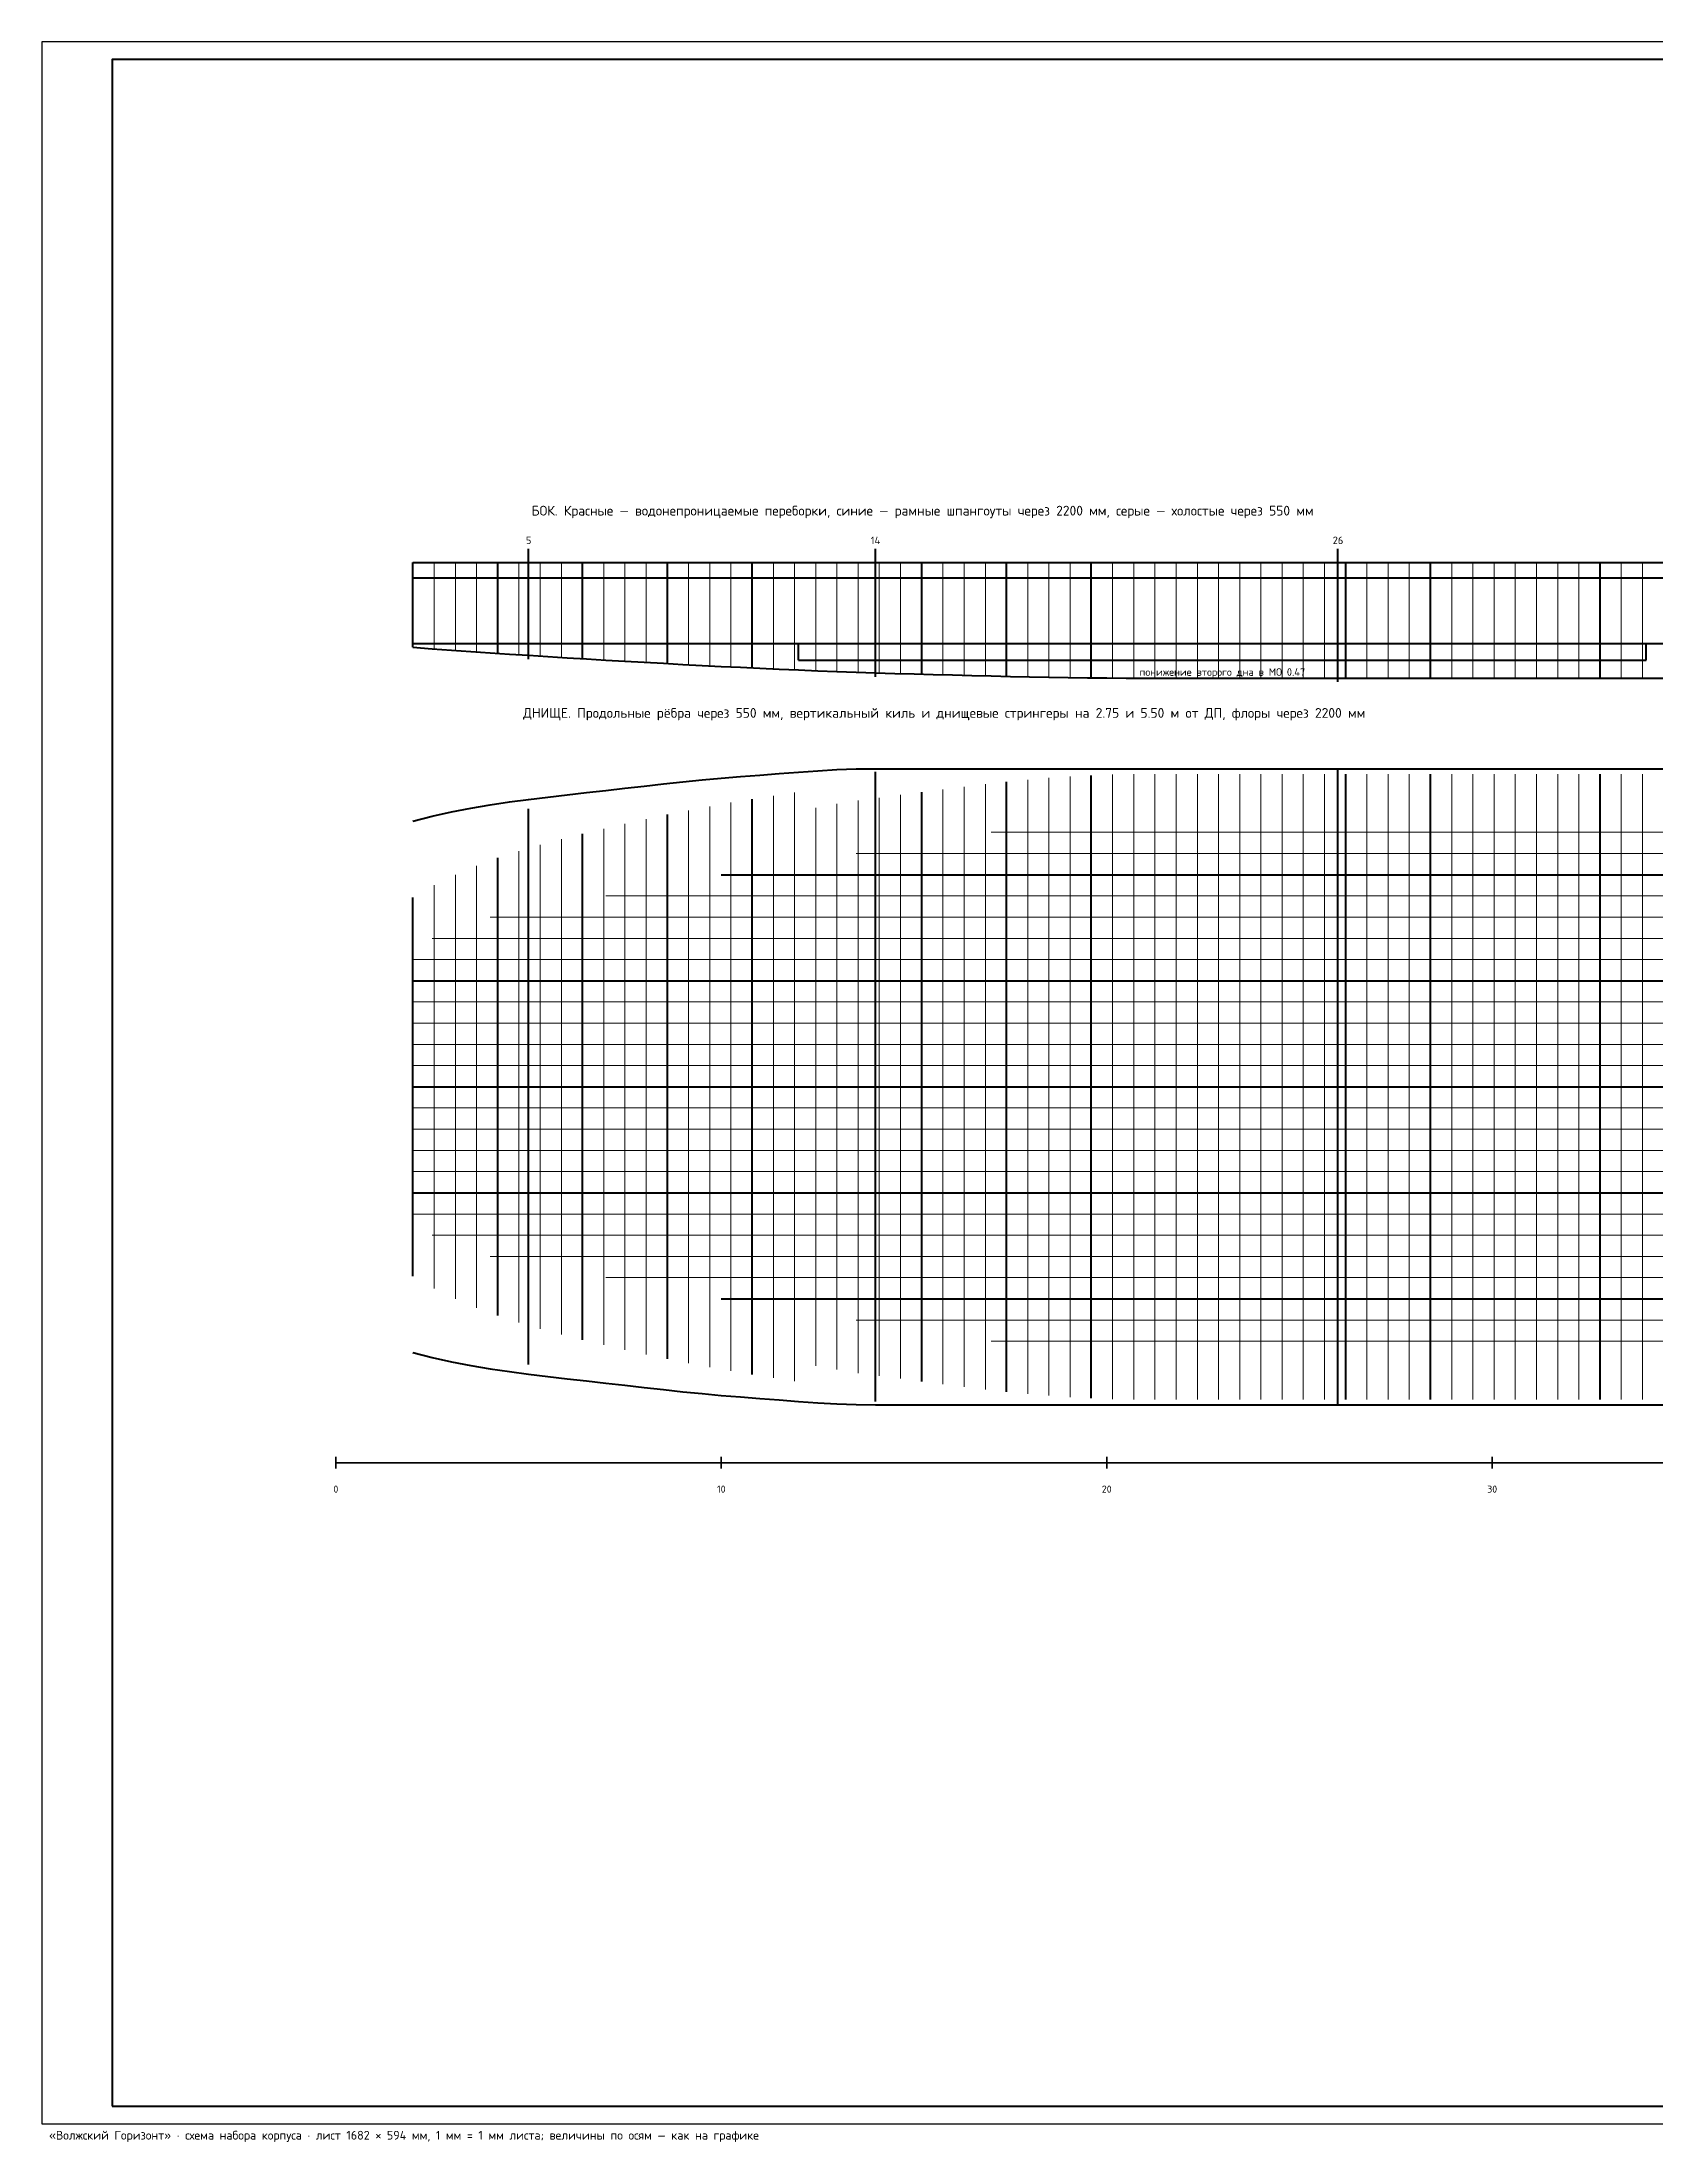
# Model space of a CAD drawing. Header units: millimetres. Extents: x 0 to 1682, y -5 to 594.
# Drawn here: x 0 to 460, y -5 to 594 of the extents above; entities that cross this region are included whole.
import ezdxf
from ezdxf.enums import TextEntityAlignment as Align

# ---------------------------------------------------------------- set-up
doc = ezdxf.new("R2010")
doc.units = ezdxf.units.MM
for name, color, linetype in [('00_РАМКА', 7, 'Continuous'), ('01_ЛИНИИ', 7, 'Continuous'), ('04_ТЕКСТ', 7, 'Continuous')]:
    doc.layers.add(name, color=color, linetype=linetype)
doc.styles.add('ГОСТ', font='isocpeur.ttf')

msp = doc.modelspace()

# ---------------------------------------------------------------- linework, layer by layer
at = {"layer": '00_РАМКА'}
msp.add_lwpolyline([(0, 0), (1682, 0), (1682, 594), (0, 594)], close=True, dxfattribs=at)
at = {"layer": '01_ЛИНИИ', "color": 179, "lineweight": 18, "true_color": 0x16202f}
msp.add_lwpolyline([(0, 0), (1682, 0), (1682, 594), (0, 594), (0, 0)], close=True, dxfattribs=at)
at = {"layer": '01_ЛИНИИ', "color": 179, "lineweight": 50, "true_color": 0x16202f}
msp.add_lwpolyline([(20, 5), (1677, 5), (1677, 589), (20, 589), (20, 5)], close=True, dxfattribs=at)
at = {"layer": '01_ЛИНИИ', "color": 179, "lineweight": 70, "true_color": 0x16202f}
for points in [[(105.89, 445.52), (1591.11, 445.52)], [(105.89, 421.29), (111.39, 420.89), (116.9, 420.5), (122.4, 420.11), (127.9, 419.74), (133.4, 419.37), (138.9, 419.01), (144.4, 418.66), (149.9, 418.31), (155.4, 417.98), (160.9, 417.65), (166.4, 417.33), (171.9, 417.02), (177.4, 416.72), (182.9, 416.42), (188.41, 416.13), (193.91, 415.86), (199.41, 415.59), (204.91, 415.33), (210.41, 415.08), (215.91, 414.82), (221.41, 414.58), (226.91, 414.36), (232.41, 414.17), (237.91, 414), (243.41, 413.85), (248.91, 413.69), (254.41, 413.54), (259.92, 413.4), (265.42, 413.25), (270.92, 413.12), (276.42, 412.99), (281.92, 412.88), (287.42, 412.77), (292.92, 412.68), (298.42, 412.61), (303.92, 412.56), (309.42, 412.52), (314.92, 412.51), (320.42, 412.51), (325.93, 412.51), (331.43, 412.51), (336.93, 412.51), (342.43, 412.51), (347.93, 412.51), (353.43, 412.51), (358.93, 412.51), (364.43, 412.51), (369.93, 412.51), (375.43, 412.51), (380.93, 412.51), (386.43, 412.51), (391.93, 412.51), (397.44, 412.51), (402.94, 412.51), (408.44, 412.51), (413.94, 412.51), (419.44, 412.51), (424.94, 412.51), (430.44, 412.51), (435.94, 412.51), (441.44, 412.51), (446.94, 412.51), (452.44, 412.51), (457.94, 412.51), (463.44, 412.51)], [(105.89, 371.67), (111.39, 373.1), (116.9, 374.36), (122.4, 375.44), (127.9, 376.35), (133.4, 377.17), (138.9, 377.9), (144.4, 378.57), (149.9, 379.21), (155.4, 379.82), (160.9, 380.44), (166.4, 381.07), (171.9, 381.7), (177.4, 382.31), (182.9, 382.9), (188.41, 383.45), (193.91, 383.95), (199.41, 384.39), (204.91, 384.82), (210.41, 385.26), (215.91, 385.69), (221.41, 386.07), (226.91, 386.38), (232.41, 386.58), (237.91, 386.66), (243.41, 386.66), (248.91, 386.66), (254.41, 386.66), (259.92, 386.66), (265.42, 386.66), (270.92, 386.66), (276.42, 386.66), (281.92, 386.66), (287.42, 386.66), (292.92, 386.66), (298.42, 386.66), (303.92, 386.66), (309.42, 386.66), (314.92, 386.66), (320.42, 386.66), (325.93, 386.66), (331.43, 386.66), (336.93, 386.66), (342.43, 386.66), (347.93, 386.66), (353.43, 386.66), (358.93, 386.66), (364.43, 386.66), (369.93, 386.66), (375.43, 386.66), (380.93, 386.66), (386.43, 386.66), (391.93, 386.66), (397.44, 386.66), (402.94, 386.66), (408.44, 386.66), (413.94, 386.66), (419.44, 386.66), (424.94, 386.66), (430.44, 386.66), (435.94, 386.66), (441.44, 386.66), (446.94, 386.66), (452.44, 386.66), (457.94, 386.66), (463.44, 386.66)], [(105.89, 295.9), (111.39, 295.9), (116.9, 295.9), (122.4, 295.9), (127.9, 295.9), (133.4, 295.9), (138.9, 295.9), (144.4, 295.9), (149.9, 295.9), (155.4, 295.9), (160.9, 295.9), (166.4, 295.9), (171.9, 295.9), (177.4, 295.9), (182.9, 295.9), (188.41, 295.9), (193.91, 295.9), (199.41, 295.9), (204.91, 295.9), (210.41, 295.9), (215.91, 295.9), (221.41, 295.9), (226.91, 295.9), (232.41, 295.9), (237.91, 295.9), (243.41, 295.9), (248.91, 295.9), (254.41, 295.9), (259.92, 295.9), (265.42, 295.9), (270.92, 295.9), (276.42, 295.9), (281.92, 295.9), (287.42, 295.9), (292.92, 295.9), (298.42, 295.9), (303.92, 295.9), (309.42, 295.9), (314.92, 295.9), (320.42, 295.9), (325.93, 295.9), (331.43, 295.9), (336.93, 295.9), (342.43, 295.9), (347.93, 295.9), (353.43, 295.9), (358.93, 295.9), (364.43, 295.9), (369.93, 295.9), (375.43, 295.9), (380.93, 295.9), (386.43, 295.9), (391.93, 295.9), (397.44, 295.9), (402.94, 295.9), (408.44, 295.9), (413.94, 295.9), (419.44, 295.9), (424.94, 295.9), (430.44, 295.9), (435.94, 295.9), (441.44, 295.9), (446.94, 295.9), (452.44, 295.9), (457.94, 295.9), (463.44, 295.9)], [(105.89, 295.9), (111.39, 295.9), (116.9, 295.9), (122.4, 295.9), (127.9, 295.9), (133.4, 295.9), (138.9, 295.9), (144.4, 295.9), (149.9, 295.9), (155.4, 295.9), (160.9, 295.9), (166.4, 295.9), (171.9, 295.9), (177.4, 295.9), (182.9, 295.9), (188.41, 295.9), (193.91, 295.9), (199.41, 295.9), (204.91, 295.9), (210.41, 295.9), (215.91, 295.9), (221.41, 295.9), (226.91, 295.9), (232.41, 295.9), (237.91, 295.9), (243.41, 295.9), (248.91, 295.9), (254.41, 295.9), (259.92, 295.9), (265.42, 295.9), (270.92, 295.9), (276.42, 295.9), (281.92, 295.9), (287.42, 295.9), (292.92, 295.9), (298.42, 295.9), (303.92, 295.9), (309.42, 295.9), (314.92, 295.9), (320.42, 295.9), (325.93, 295.9), (331.43, 295.9), (336.93, 295.9), (342.43, 295.9), (347.93, 295.9), (353.43, 295.9), (358.93, 295.9), (364.43, 295.9), (369.93, 295.9), (375.43, 295.9), (380.93, 295.9), (386.43, 295.9), (391.93, 295.9), (397.44, 295.9), (402.94, 295.9), (408.44, 295.9), (413.94, 295.9), (419.44, 295.9), (424.94, 295.9), (430.44, 295.9), (435.94, 295.9), (441.44, 295.9), (446.94, 295.9), (452.44, 295.9), (457.94, 295.9), (463.44, 295.9)], [(105.89, 220.12), (111.39, 218.69), (116.9, 217.43), (122.4, 216.35), (127.9, 215.44), (133.4, 214.62), (138.9, 213.89), (144.4, 213.22), (149.9, 212.59), (155.4, 211.97), (160.9, 211.35), (166.4, 210.72), (171.9, 210.09), (177.4, 209.48), (182.9, 208.89), (188.41, 208.34), (193.91, 207.84), (199.41, 207.4), (204.91, 206.97), (210.41, 206.53), (215.91, 206.1), (221.41, 205.72), (226.91, 205.41), (232.41, 205.21), (237.91, 205.13), (243.41, 205.13), (248.91, 205.13), (254.41, 205.13), (259.92, 205.13), (265.42, 205.13), (270.92, 205.13), (276.42, 205.13), (281.92, 205.13), (287.42, 205.13), (292.92, 205.13), (298.42, 205.13), (303.92, 205.13), (309.42, 205.13), (314.92, 205.13), (320.42, 205.13), (325.93, 205.13), (331.43, 205.13), (336.93, 205.13), (342.43, 205.13), (347.93, 205.13), (353.43, 205.13), (358.93, 205.13), (364.43, 205.13), (369.93, 205.13), (375.43, 205.13), (380.93, 205.13), (386.43, 205.13), (391.93, 205.13), (397.44, 205.13), (402.94, 205.13), (408.44, 205.13), (413.94, 205.13), (419.44, 205.13), (424.94, 205.13), (430.44, 205.13), (435.94, 205.13), (441.44, 205.13), (446.94, 205.13), (452.44, 205.13), (457.94, 205.13), (463.44, 205.13)]]:
    msp.add_lwpolyline(points, dxfattribs=at)
at = {"layer": '01_ЛИНИИ', "color": 146, "lineweight": 53, "true_color": 0x1c5c8a}
for points in [[(105.89, 421.29), (105.89, 445.52)], [(130.1, 419.59), (130.1, 445.52)], [(154.3, 418.04), (154.3, 445.52)], [(178.5, 416.66), (178.5, 445.52)], [(202.71, 415.44), (202.71, 445.52)], [(251.11, 413.63), (251.11, 445.52)], [(275.32, 413.02), (275.32, 445.52)], [(299.52, 412.6), (299.52, 445.52)], [(372.13, 412.51), (372.13, 445.52)], [(396.34, 412.51), (396.34, 445.52)], [(444.74, 412.51), (444.74, 445.52)]]:
    msp.add_lwpolyline(points, dxfattribs=at)
at = {"layer": '01_ЛИНИИ', "color": 9, "lineweight": 18, "true_color": 0xb9c2ce}
for points in [[(111.94, 420.85), (111.94, 445.52)], [(118, 420.42), (118, 445.52)], [(124.05, 420), (124.05, 445.52)], [(136.15, 419.19), (136.15, 445.52)], [(142.2, 418.8), (142.2, 445.52)], [(148.25, 418.41), (148.25, 445.52)], [(160.35, 417.68), (160.35, 445.52)], [(166.4, 417.33), (166.4, 445.52)], [(172.45, 416.99), (172.45, 445.52)], [(184.55, 416.33), (184.55, 445.52)], [(190.61, 416.02), (190.61, 445.52)], [(196.66, 415.72), (196.66, 445.52)], [(208.76, 415.15), (208.76, 445.52)], [(214.81, 414.87), (214.81, 445.52)], [(220.86, 414.61), (220.86, 445.52)], [(226.91, 414.36), (226.91, 445.52)], [(232.96, 414.15), (232.96, 445.52)], [(239.01, 413.97), (239.01, 445.52)], [(245.06, 413.8), (245.06, 445.52)], [(257.17, 413.47), (257.17, 445.52)], [(263.22, 413.31), (263.22, 445.52)], [(269.27, 413.16), (269.27, 445.52)], [(281.37, 412.89), (281.37, 445.52)], [(287.42, 412.77), (287.42, 445.52)], [(293.47, 412.68), (293.47, 445.52)], [(305.57, 412.55), (305.57, 445.52)], [(311.62, 412.52), (311.62, 445.52)], [(317.67, 412.51), (317.67, 445.52)], [(323.72, 412.51), (323.72, 445.52)], [(329.78, 412.51), (329.78, 445.52)], [(335.83, 412.51), (335.83, 445.52)], [(341.88, 412.51), (341.88, 445.52)], [(347.93, 412.51), (347.93, 445.52)], [(353.98, 412.51), (353.98, 445.52)], [(360.03, 412.51), (360.03, 445.52)], [(366.08, 412.51), (366.08, 445.52)], [(378.18, 412.51), (378.18, 445.52)], [(384.23, 412.51), (384.23, 445.52)], [(390.28, 412.51), (390.28, 445.52)], [(402.39, 412.51), (402.39, 445.52)], [(408.44, 412.51), (408.44, 445.52)], [(414.49, 412.51), (414.49, 445.52)], [(420.54, 412.51), (420.54, 445.52)], [(426.59, 412.51), (426.59, 445.52)], [(432.64, 412.51), (432.64, 445.52)], [(438.69, 412.51), (438.69, 445.52)], [(450.79, 412.51), (450.79, 445.52)], [(456.84, 412.51), (456.84, 445.52)]]:
    msp.add_lwpolyline(points, dxfattribs=at)
at = {"layer": '01_ЛИНИИ', "color": 244, "lineweight": 90, "true_color": 0xb02634}
for points in [[(138.9, 417.91), (138.9, 449.37)], [(237.91, 412.9), (237.91, 449.37)], [(369.93, 411.41), (369.93, 449.37)], [(237.91, 206.07), (237.91, 385.73)], [(369.93, 205.36), (369.93, 386.43)], [(138.9, 216.63), (138.9, 375.16)]]:
    msp.add_lwpolyline(points, dxfattribs=at)
at = {"layer": '01_ЛИНИИ', "color": 126, "lineweight": 50, "true_color": 0x187454}
msp.add_lwpolyline([(105.89, 441.12), (1591.11, 441.12)], dxfattribs=at)
at = {"layer": '01_ЛИНИИ', "color": 146, "lineweight": 60, "true_color": 0x1c5c8a}
for points in [[(105.89, 422.41), (1591.11, 422.41)], [(215.91, 417.63), (457.94, 417.63)], [(299.52, 207.03), (299.52, 384.76)], [(372.13, 206.66), (372.13, 385.13)], [(396.34, 206.66), (396.34, 385.13)], [(444.74, 206.66), (444.74, 385.13)], [(202.71, 213.82), (202.71, 377.97)], [(251.11, 211.83), (251.11, 379.96)], [(275.32, 208.89), (275.32, 382.91)], [(178.5, 218.23), (178.5, 373.56)], [(154.3, 223.72), (154.3, 368.07)], [(130.1, 230.61), (130.1, 361.18)], [(105.89, 241.85), (105.89, 349.94)]]:
    msp.add_lwpolyline(points, dxfattribs=at)
at = {"layer": '01_ЛИНИИ', "color": 146, "lineweight": 50, "true_color": 0x1c5c8a}
for points in [[(215.91, 417.63), (215.91, 422.41)], [(457.94, 417.63), (457.94, 422.41)]]:
    msp.add_lwpolyline(points, dxfattribs=at)
at = {"layer": '01_ЛИНИИ', "color": 254, "lineweight": 18, "true_color": 0xc7cfda}
for points in [[(281.37, 208.29), (281.37, 383.5)], [(287.42, 207.78), (287.42, 384.01)], [(293.47, 207.36), (293.47, 384.44)], [(305.57, 206.8), (305.57, 384.99)], [(311.62, 206.68), (311.62, 385.11)], [(317.67, 206.66), (317.67, 385.13)], [(323.72, 206.66), (323.72, 385.13)], [(329.78, 206.66), (329.78, 385.13)], [(335.83, 206.66), (335.83, 385.13)], [(341.88, 206.66), (341.88, 385.13)], [(347.93, 206.66), (347.93, 385.13)], [(353.98, 206.66), (353.98, 385.13)], [(360.03, 206.66), (360.03, 385.13)], [(366.08, 206.66), (366.08, 385.13)], [(378.18, 206.66), (378.18, 385.13)], [(384.23, 206.66), (384.23, 385.13)], [(390.28, 206.66), (390.28, 385.13)], [(402.39, 206.66), (402.39, 385.13)], [(408.44, 206.66), (408.44, 385.13)], [(414.49, 206.66), (414.49, 385.13)], [(420.54, 206.66), (420.54, 385.13)], [(426.59, 206.66), (426.59, 385.13)], [(432.64, 206.66), (432.64, 385.13)], [(438.69, 206.66), (438.69, 385.13)], [(450.79, 206.66), (450.79, 385.13)], [(456.84, 206.66), (456.84, 385.13)], [(208.76, 212.85), (208.76, 378.94)], [(214.81, 211.91), (214.81, 379.88)], [(232.96, 214.23), (232.96, 377.56)], [(239.01, 213.41), (239.01, 378.38)], [(245.06, 212.63), (245.06, 379.16)], [(257.17, 211.04), (257.17, 380.75)], [(263.22, 210.27), (263.22, 381.52)], [(269.27, 209.55), (269.27, 382.24)], [(172.45, 219.51), (172.45, 372.28)], [(184.55, 217.02), (184.55, 374.77)], [(190.61, 215.88), (190.61, 375.91)], [(196.66, 214.82), (196.66, 376.97)], [(220.86, 216.3), (220.86, 375.49)], [(226.91, 215.2), (226.91, 376.59)], [(148.25, 225.24), (148.25, 366.55)], [(160.35, 222.26), (160.35, 369.53)], [(166.4, 220.85), (166.4, 370.94)], [(136.15, 228.64), (136.15, 363.15)], [(142.2, 226.87), (142.2, 364.92)], [(118, 235.38), (118, 356.41)], [(124.05, 232.83), (124.05, 358.96)], [(111.94, 238.37), (111.94, 353.42)]]:
    msp.add_lwpolyline(points, dxfattribs=at)
at = {"layer": '01_ЛИНИИ', "color": 253, "lineweight": 20, "true_color": 0x8e98a8}
for points in [[(270.92, 368.51), (276.42, 368.51), (281.92, 368.51), (287.42, 368.51), (292.92, 368.51), (298.42, 368.51), (303.92, 368.51), (309.42, 368.51), (314.92, 368.51), (320.42, 368.51), (325.93, 368.51), (331.43, 368.51), (336.93, 368.51), (342.43, 368.51), (347.93, 368.51), (353.43, 368.51), (358.93, 368.51), (364.43, 368.51), (369.93, 368.51), (375.43, 368.51), (380.93, 368.51), (386.43, 368.51), (391.93, 368.51), (397.44, 368.51), (402.94, 368.51), (408.44, 368.51), (413.94, 368.51), (419.44, 368.51), (424.94, 368.51), (430.44, 368.51), (435.94, 368.51), (441.44, 368.51), (446.94, 368.51), (452.44, 368.51), (457.94, 368.51), (463.44, 368.51)], [(232.41, 362.46), (237.91, 362.46), (243.41, 362.46), (248.91, 362.46), (254.41, 362.46), (259.92, 362.46), (265.42, 362.46), (270.92, 362.46), (276.42, 362.46), (281.92, 362.46), (287.42, 362.46), (292.92, 362.46), (298.42, 362.46), (303.92, 362.46), (309.42, 362.46), (314.92, 362.46), (320.42, 362.46), (325.93, 362.46), (331.43, 362.46), (336.93, 362.46), (342.43, 362.46), (347.93, 362.46), (353.43, 362.46), (358.93, 362.46), (364.43, 362.46), (369.93, 362.46), (375.43, 362.46), (380.93, 362.46), (386.43, 362.46), (391.93, 362.46), (397.44, 362.46), (402.94, 362.46), (408.44, 362.46), (413.94, 362.46), (419.44, 362.46), (424.94, 362.46), (430.44, 362.46), (435.94, 362.46), (441.44, 362.46), (446.94, 362.46), (452.44, 362.46), (457.94, 362.46), (463.44, 362.46)], [(160.9, 350.35), (166.4, 350.35), (171.9, 350.35), (177.4, 350.35), (182.9, 350.35), (188.41, 350.35), (193.91, 350.35), (199.41, 350.35), (204.91, 350.35), (210.41, 350.35), (215.91, 350.35), (221.41, 350.35), (226.91, 350.35), (232.41, 350.35), (237.91, 350.35), (243.41, 350.35), (248.91, 350.35), (254.41, 350.35), (259.92, 350.35), (265.42, 350.35), (270.92, 350.35), (276.42, 350.35), (281.92, 350.35), (287.42, 350.35), (292.92, 350.35), (298.42, 350.35), (303.92, 350.35), (309.42, 350.35), (314.92, 350.35), (320.42, 350.35), (325.93, 350.35), (331.43, 350.35), (336.93, 350.35), (342.43, 350.35), (347.93, 350.35), (353.43, 350.35), (358.93, 350.35), (364.43, 350.35), (369.93, 350.35), (375.43, 350.35), (380.93, 350.35), (386.43, 350.35), (391.93, 350.35), (397.44, 350.35), (402.94, 350.35), (408.44, 350.35), (413.94, 350.35), (419.44, 350.35), (424.94, 350.35), (430.44, 350.35), (435.94, 350.35), (441.44, 350.35), (446.94, 350.35), (452.44, 350.35), (457.94, 350.35), (463.44, 350.35)], [(127.9, 344.3), (133.4, 344.3), (138.9, 344.3), (144.4, 344.3), (149.9, 344.3), (155.4, 344.3), (160.9, 344.3), (166.4, 344.3), (171.9, 344.3), (177.4, 344.3), (182.9, 344.3), (188.41, 344.3), (193.91, 344.3), (199.41, 344.3), (204.91, 344.3), (210.41, 344.3), (215.91, 344.3), (221.41, 344.3), (226.91, 344.3), (232.41, 344.3), (237.91, 344.3), (243.41, 344.3), (248.91, 344.3), (254.41, 344.3), (259.92, 344.3), (265.42, 344.3), (270.92, 344.3), (276.42, 344.3), (281.92, 344.3), (287.42, 344.3), (292.92, 344.3), (298.42, 344.3), (303.92, 344.3), (309.42, 344.3), (314.92, 344.3), (320.42, 344.3), (325.93, 344.3), (331.43, 344.3), (336.93, 344.3), (342.43, 344.3), (347.93, 344.3), (353.43, 344.3), (358.93, 344.3), (364.43, 344.3), (369.93, 344.3), (375.43, 344.3), (380.93, 344.3), (386.43, 344.3), (391.93, 344.3), (397.44, 344.3), (402.94, 344.3), (408.44, 344.3), (413.94, 344.3), (419.44, 344.3), (424.94, 344.3), (430.44, 344.3), (435.94, 344.3), (441.44, 344.3), (446.94, 344.3), (452.44, 344.3), (457.94, 344.3), (463.44, 344.3)], [(111.39, 338.25), (116.9, 338.25), (122.4, 338.25), (127.9, 338.25), (133.4, 338.25), (138.9, 338.25), (144.4, 338.25), (149.9, 338.25), (155.4, 338.25), (160.9, 338.25), (166.4, 338.25), (171.9, 338.25), (177.4, 338.25), (182.9, 338.25), (188.41, 338.25), (193.91, 338.25), (199.41, 338.25), (204.91, 338.25), (210.41, 338.25), (215.91, 338.25), (221.41, 338.25), (226.91, 338.25), (232.41, 338.25), (237.91, 338.25), (243.41, 338.25), (248.91, 338.25), (254.41, 338.25), (259.92, 338.25), (265.42, 338.25), (270.92, 338.25), (276.42, 338.25), (281.92, 338.25), (287.42, 338.25), (292.92, 338.25), (298.42, 338.25), (303.92, 338.25), (309.42, 338.25), (314.92, 338.25), (320.42, 338.25), (325.93, 338.25), (331.43, 338.25), (336.93, 338.25), (342.43, 338.25), (347.93, 338.25), (353.43, 338.25), (358.93, 338.25), (364.43, 338.25), (369.93, 338.25), (375.43, 338.25), (380.93, 338.25), (386.43, 338.25), (391.93, 338.25), (397.44, 338.25), (402.94, 338.25), (408.44, 338.25), (413.94, 338.25), (419.44, 338.25), (424.94, 338.25), (430.44, 338.25), (435.94, 338.25), (441.44, 338.25), (446.94, 338.25), (452.44, 338.25), (457.94, 338.25), (463.44, 338.25)], [(105.89, 332.2), (111.39, 332.2), (116.9, 332.2), (122.4, 332.2), (127.9, 332.2), (133.4, 332.2), (138.9, 332.2), (144.4, 332.2), (149.9, 332.2), (155.4, 332.2), (160.9, 332.2), (166.4, 332.2), (171.9, 332.2), (177.4, 332.2), (182.9, 332.2), (188.41, 332.2), (193.91, 332.2), (199.41, 332.2), (204.91, 332.2), (210.41, 332.2), (215.91, 332.2), (221.41, 332.2), (226.91, 332.2), (232.41, 332.2), (237.91, 332.2), (243.41, 332.2), (248.91, 332.2), (254.41, 332.2), (259.92, 332.2), (265.42, 332.2), (270.92, 332.2), (276.42, 332.2), (281.92, 332.2), (287.42, 332.2), (292.92, 332.2), (298.42, 332.2), (303.92, 332.2), (309.42, 332.2), (314.92, 332.2), (320.42, 332.2), (325.93, 332.2), (331.43, 332.2), (336.93, 332.2), (342.43, 332.2), (347.93, 332.2), (353.43, 332.2), (358.93, 332.2), (364.43, 332.2), (369.93, 332.2), (375.43, 332.2), (380.93, 332.2), (386.43, 332.2), (391.93, 332.2), (397.44, 332.2), (402.94, 332.2), (408.44, 332.2), (413.94, 332.2), (419.44, 332.2), (424.94, 332.2), (430.44, 332.2), (435.94, 332.2), (441.44, 332.2), (446.94, 332.2), (452.44, 332.2), (457.94, 332.2), (463.44, 332.2)], [(105.89, 320.1), (111.39, 320.1), (116.9, 320.1), (122.4, 320.1), (127.9, 320.1), (133.4, 320.1), (138.9, 320.1), (144.4, 320.1), (149.9, 320.1), (155.4, 320.1), (160.9, 320.1), (166.4, 320.1), (171.9, 320.1), (177.4, 320.1), (182.9, 320.1), (188.41, 320.1), (193.91, 320.1), (199.41, 320.1), (204.91, 320.1), (210.41, 320.1), (215.91, 320.1), (221.41, 320.1), (226.91, 320.1), (232.41, 320.1), (237.91, 320.1), (243.41, 320.1), (248.91, 320.1), (254.41, 320.1), (259.92, 320.1), (265.42, 320.1), (270.92, 320.1), (276.42, 320.1), (281.92, 320.1), (287.42, 320.1), (292.92, 320.1), (298.42, 320.1), (303.92, 320.1), (309.42, 320.1), (314.92, 320.1), (320.42, 320.1), (325.93, 320.1), (331.43, 320.1), (336.93, 320.1), (342.43, 320.1), (347.93, 320.1), (353.43, 320.1), (358.93, 320.1), (364.43, 320.1), (369.93, 320.1), (375.43, 320.1), (380.93, 320.1), (386.43, 320.1), (391.93, 320.1), (397.44, 320.1), (402.94, 320.1), (408.44, 320.1), (413.94, 320.1), (419.44, 320.1), (424.94, 320.1), (430.44, 320.1), (435.94, 320.1), (441.44, 320.1), (446.94, 320.1), (452.44, 320.1), (457.94, 320.1), (463.44, 320.1)], [(105.89, 314.05), (111.39, 314.05), (116.9, 314.05), (122.4, 314.05), (127.9, 314.05), (133.4, 314.05), (138.9, 314.05), (144.4, 314.05), (149.9, 314.05), (155.4, 314.05), (160.9, 314.05), (166.4, 314.05), (171.9, 314.05), (177.4, 314.05), (182.9, 314.05), (188.41, 314.05), (193.91, 314.05), (199.41, 314.05), (204.91, 314.05), (210.41, 314.05), (215.91, 314.05), (221.41, 314.05), (226.91, 314.05), (232.41, 314.05), (237.91, 314.05), (243.41, 314.05), (248.91, 314.05), (254.41, 314.05), (259.92, 314.05), (265.42, 314.05), (270.92, 314.05), (276.42, 314.05), (281.92, 314.05), (287.42, 314.05), (292.92, 314.05), (298.42, 314.05), (303.92, 314.05), (309.42, 314.05), (314.92, 314.05), (320.42, 314.05), (325.93, 314.05), (331.43, 314.05), (336.93, 314.05), (342.43, 314.05), (347.93, 314.05), (353.43, 314.05), (358.93, 314.05), (364.43, 314.05), (369.93, 314.05), (375.43, 314.05), (380.93, 314.05), (386.43, 314.05), (391.93, 314.05), (397.44, 314.05), (402.94, 314.05), (408.44, 314.05), (413.94, 314.05), (419.44, 314.05), (424.94, 314.05), (430.44, 314.05), (435.94, 314.05), (441.44, 314.05), (446.94, 314.05), (452.44, 314.05), (457.94, 314.05), (463.44, 314.05)], [(105.89, 308), (111.39, 308), (116.9, 308), (122.4, 308), (127.9, 308), (133.4, 308), (138.9, 308), (144.4, 308), (149.9, 308), (155.4, 308), (160.9, 308), (166.4, 308), (171.9, 308), (177.4, 308), (182.9, 308), (188.41, 308), (193.91, 308), (199.41, 308), (204.91, 308), (210.41, 308), (215.91, 308), (221.41, 308), (226.91, 308), (232.41, 308), (237.91, 308), (243.41, 308), (248.91, 308), (254.41, 308), (259.92, 308), (265.42, 308), (270.92, 308), (276.42, 308), (281.92, 308), (287.42, 308), (292.92, 308), (298.42, 308), (303.92, 308), (309.42, 308), (314.92, 308), (320.42, 308), (325.93, 308), (331.43, 308), (336.93, 308), (342.43, 308), (347.93, 308), (353.43, 308), (358.93, 308), (364.43, 308), (369.93, 308), (375.43, 308), (380.93, 308), (386.43, 308), (391.93, 308), (397.44, 308), (402.94, 308), (408.44, 308), (413.94, 308), (419.44, 308), (424.94, 308), (430.44, 308), (435.94, 308), (441.44, 308), (446.94, 308), (452.44, 308), (457.94, 308), (463.44, 308)], [(105.89, 301.95), (111.39, 301.95), (116.9, 301.95), (122.4, 301.95), (127.9, 301.95), (133.4, 301.95), (138.9, 301.95), (144.4, 301.95), (149.9, 301.95), (155.4, 301.95), (160.9, 301.95), (166.4, 301.95), (171.9, 301.95), (177.4, 301.95), (182.9, 301.95), (188.41, 301.95), (193.91, 301.95), (199.41, 301.95), (204.91, 301.95), (210.41, 301.95), (215.91, 301.95), (221.41, 301.95), (226.91, 301.95), (232.41, 301.95), (237.91, 301.95), (243.41, 301.95), (248.91, 301.95), (254.41, 301.95), (259.92, 301.95), (265.42, 301.95), (270.92, 301.95), (276.42, 301.95), (281.92, 301.95), (287.42, 301.95), (292.92, 301.95), (298.42, 301.95), (303.92, 301.95), (309.42, 301.95), (314.92, 301.95), (320.42, 301.95), (325.93, 301.95), (331.43, 301.95), (336.93, 301.95), (342.43, 301.95), (347.93, 301.95), (353.43, 301.95), (358.93, 301.95), (364.43, 301.95), (369.93, 301.95), (375.43, 301.95), (380.93, 301.95), (386.43, 301.95), (391.93, 301.95), (397.44, 301.95), (402.94, 301.95), (408.44, 301.95), (413.94, 301.95), (419.44, 301.95), (424.94, 301.95), (430.44, 301.95), (435.94, 301.95), (441.44, 301.95), (446.94, 301.95), (452.44, 301.95), (457.94, 301.95), (463.44, 301.95)], [(105.89, 289.85), (111.39, 289.85), (116.9, 289.85), (122.4, 289.85), (127.9, 289.85), (133.4, 289.85), (138.9, 289.85), (144.4, 289.85), (149.9, 289.85), (155.4, 289.85), (160.9, 289.85), (166.4, 289.85), (171.9, 289.85), (177.4, 289.85), (182.9, 289.85), (188.41, 289.85), (193.91, 289.85), (199.41, 289.85), (204.91, 289.85), (210.41, 289.85), (215.91, 289.85), (221.41, 289.85), (226.91, 289.85), (232.41, 289.85), (237.91, 289.85), (243.41, 289.85), (248.91, 289.85), (254.41, 289.85), (259.92, 289.85), (265.42, 289.85), (270.92, 289.85), (276.42, 289.85), (281.92, 289.85), (287.42, 289.85), (292.92, 289.85), (298.42, 289.85), (303.92, 289.85), (309.42, 289.85), (314.92, 289.85), (320.42, 289.85), (325.93, 289.85), (331.43, 289.85), (336.93, 289.85), (342.43, 289.85), (347.93, 289.85), (353.43, 289.85), (358.93, 289.85), (364.43, 289.85), (369.93, 289.85), (375.43, 289.85), (380.93, 289.85), (386.43, 289.85), (391.93, 289.85), (397.44, 289.85), (402.94, 289.85), (408.44, 289.85), (413.94, 289.85), (419.44, 289.85), (424.94, 289.85), (430.44, 289.85), (435.94, 289.85), (441.44, 289.85), (446.94, 289.85), (452.44, 289.85), (457.94, 289.85), (463.44, 289.85)], [(105.89, 283.79), (111.39, 283.79), (116.9, 283.79), (122.4, 283.79), (127.9, 283.79), (133.4, 283.79), (138.9, 283.79), (144.4, 283.79), (149.9, 283.79), (155.4, 283.79), (160.9, 283.79), (166.4, 283.79), (171.9, 283.79), (177.4, 283.79), (182.9, 283.79), (188.41, 283.79), (193.91, 283.79), (199.41, 283.79), (204.91, 283.79), (210.41, 283.79), (215.91, 283.79), (221.41, 283.79), (226.91, 283.79), (232.41, 283.79), (237.91, 283.79), (243.41, 283.79), (248.91, 283.79), (254.41, 283.79), (259.92, 283.79), (265.42, 283.79), (270.92, 283.79), (276.42, 283.79), (281.92, 283.79), (287.42, 283.79), (292.92, 283.79), (298.42, 283.79), (303.92, 283.79), (309.42, 283.79), (314.92, 283.79), (320.42, 283.79), (325.93, 283.79), (331.43, 283.79), (336.93, 283.79), (342.43, 283.79), (347.93, 283.79), (353.43, 283.79), (358.93, 283.79), (364.43, 283.79), (369.93, 283.79), (375.43, 283.79), (380.93, 283.79), (386.43, 283.79), (391.93, 283.79), (397.44, 283.79), (402.94, 283.79), (408.44, 283.79), (413.94, 283.79), (419.44, 283.79), (424.94, 283.79), (430.44, 283.79), (435.94, 283.79), (441.44, 283.79), (446.94, 283.79), (452.44, 283.79), (457.94, 283.79), (463.44, 283.79)], [(105.89, 277.74), (111.39, 277.74), (116.9, 277.74), (122.4, 277.74), (127.9, 277.74), (133.4, 277.74), (138.9, 277.74), (144.4, 277.74), (149.9, 277.74), (155.4, 277.74), (160.9, 277.74), (166.4, 277.74), (171.9, 277.74), (177.4, 277.74), (182.9, 277.74), (188.41, 277.74), (193.91, 277.74), (199.41, 277.74), (204.91, 277.74), (210.41, 277.74), (215.91, 277.74), (221.41, 277.74), (226.91, 277.74), (232.41, 277.74), (237.91, 277.74), (243.41, 277.74), (248.91, 277.74), (254.41, 277.74), (259.92, 277.74), (265.42, 277.74), (270.92, 277.74), (276.42, 277.74), (281.92, 277.74), (287.42, 277.74), (292.92, 277.74), (298.42, 277.74), (303.92, 277.74), (309.42, 277.74), (314.92, 277.74), (320.42, 277.74), (325.93, 277.74), (331.43, 277.74), (336.93, 277.74), (342.43, 277.74), (347.93, 277.74), (353.43, 277.74), (358.93, 277.74), (364.43, 277.74), (369.93, 277.74), (375.43, 277.74), (380.93, 277.74), (386.43, 277.74), (391.93, 277.74), (397.44, 277.74), (402.94, 277.74), (408.44, 277.74), (413.94, 277.74), (419.44, 277.74), (424.94, 277.74), (430.44, 277.74), (435.94, 277.74), (441.44, 277.74), (446.94, 277.74), (452.44, 277.74), (457.94, 277.74), (463.44, 277.74)], [(105.89, 271.69), (111.39, 271.69), (116.9, 271.69), (122.4, 271.69), (127.9, 271.69), (133.4, 271.69), (138.9, 271.69), (144.4, 271.69), (149.9, 271.69), (155.4, 271.69), (160.9, 271.69), (166.4, 271.69), (171.9, 271.69), (177.4, 271.69), (182.9, 271.69), (188.41, 271.69), (193.91, 271.69), (199.41, 271.69), (204.91, 271.69), (210.41, 271.69), (215.91, 271.69), (221.41, 271.69), (226.91, 271.69), (232.41, 271.69), (237.91, 271.69), (243.41, 271.69), (248.91, 271.69), (254.41, 271.69), (259.92, 271.69), (265.42, 271.69), (270.92, 271.69), (276.42, 271.69), (281.92, 271.69), (287.42, 271.69), (292.92, 271.69), (298.42, 271.69), (303.92, 271.69), (309.42, 271.69), (314.92, 271.69), (320.42, 271.69), (325.93, 271.69), (331.43, 271.69), (336.93, 271.69), (342.43, 271.69), (347.93, 271.69), (353.43, 271.69), (358.93, 271.69), (364.43, 271.69), (369.93, 271.69), (375.43, 271.69), (380.93, 271.69), (386.43, 271.69), (391.93, 271.69), (397.44, 271.69), (402.94, 271.69), (408.44, 271.69), (413.94, 271.69), (419.44, 271.69), (424.94, 271.69), (430.44, 271.69), (435.94, 271.69), (441.44, 271.69), (446.94, 271.69), (452.44, 271.69), (457.94, 271.69), (463.44, 271.69)], [(105.89, 259.59), (111.39, 259.59), (116.9, 259.59), (122.4, 259.59), (127.9, 259.59), (133.4, 259.59), (138.9, 259.59), (144.4, 259.59), (149.9, 259.59), (155.4, 259.59), (160.9, 259.59), (166.4, 259.59), (171.9, 259.59), (177.4, 259.59), (182.9, 259.59), (188.41, 259.59), (193.91, 259.59), (199.41, 259.59), (204.91, 259.59), (210.41, 259.59), (215.91, 259.59), (221.41, 259.59), (226.91, 259.59), (232.41, 259.59), (237.91, 259.59), (243.41, 259.59), (248.91, 259.59), (254.41, 259.59), (259.92, 259.59), (265.42, 259.59), (270.92, 259.59), (276.42, 259.59), (281.92, 259.59), (287.42, 259.59), (292.92, 259.59), (298.42, 259.59), (303.92, 259.59), (309.42, 259.59), (314.92, 259.59), (320.42, 259.59), (325.93, 259.59), (331.43, 259.59), (336.93, 259.59), (342.43, 259.59), (347.93, 259.59), (353.43, 259.59), (358.93, 259.59), (364.43, 259.59), (369.93, 259.59), (375.43, 259.59), (380.93, 259.59), (386.43, 259.59), (391.93, 259.59), (397.44, 259.59), (402.94, 259.59), (408.44, 259.59), (413.94, 259.59), (419.44, 259.59), (424.94, 259.59), (430.44, 259.59), (435.94, 259.59), (441.44, 259.59), (446.94, 259.59), (452.44, 259.59), (457.94, 259.59), (463.44, 259.59)], [(111.39, 253.54), (116.9, 253.54), (122.4, 253.54), (127.9, 253.54), (133.4, 253.54), (138.9, 253.54), (144.4, 253.54), (149.9, 253.54), (155.4, 253.54), (160.9, 253.54), (166.4, 253.54), (171.9, 253.54), (177.4, 253.54), (182.9, 253.54), (188.41, 253.54), (193.91, 253.54), (199.41, 253.54), (204.91, 253.54), (210.41, 253.54), (215.91, 253.54), (221.41, 253.54), (226.91, 253.54), (232.41, 253.54), (237.91, 253.54), (243.41, 253.54), (248.91, 253.54), (254.41, 253.54), (259.92, 253.54), (265.42, 253.54), (270.92, 253.54), (276.42, 253.54), (281.92, 253.54), (287.42, 253.54), (292.92, 253.54), (298.42, 253.54), (303.92, 253.54), (309.42, 253.54), (314.92, 253.54), (320.42, 253.54), (325.93, 253.54), (331.43, 253.54), (336.93, 253.54), (342.43, 253.54), (347.93, 253.54), (353.43, 253.54), (358.93, 253.54), (364.43, 253.54), (369.93, 253.54), (375.43, 253.54), (380.93, 253.54), (386.43, 253.54), (391.93, 253.54), (397.44, 253.54), (402.94, 253.54), (408.44, 253.54), (413.94, 253.54), (419.44, 253.54), (424.94, 253.54), (430.44, 253.54), (435.94, 253.54), (441.44, 253.54), (446.94, 253.54), (452.44, 253.54), (457.94, 253.54), (463.44, 253.54)], [(127.9, 247.49), (133.4, 247.49), (138.9, 247.49), (144.4, 247.49), (149.9, 247.49), (155.4, 247.49), (160.9, 247.49), (166.4, 247.49), (171.9, 247.49), (177.4, 247.49), (182.9, 247.49), (188.41, 247.49), (193.91, 247.49), (199.41, 247.49), (204.91, 247.49), (210.41, 247.49), (215.91, 247.49), (221.41, 247.49), (226.91, 247.49), (232.41, 247.49), (237.91, 247.49), (243.41, 247.49), (248.91, 247.49), (254.41, 247.49), (259.92, 247.49), (265.42, 247.49), (270.92, 247.49), (276.42, 247.49), (281.92, 247.49), (287.42, 247.49), (292.92, 247.49), (298.42, 247.49), (303.92, 247.49), (309.42, 247.49), (314.92, 247.49), (320.42, 247.49), (325.93, 247.49), (331.43, 247.49), (336.93, 247.49), (342.43, 247.49), (347.93, 247.49), (353.43, 247.49), (358.93, 247.49), (364.43, 247.49), (369.93, 247.49), (375.43, 247.49), (380.93, 247.49), (386.43, 247.49), (391.93, 247.49), (397.44, 247.49), (402.94, 247.49), (408.44, 247.49), (413.94, 247.49), (419.44, 247.49), (424.94, 247.49), (430.44, 247.49), (435.94, 247.49), (441.44, 247.49), (446.94, 247.49), (452.44, 247.49), (457.94, 247.49), (463.44, 247.49)], [(160.9, 241.44), (166.4, 241.44), (171.9, 241.44), (177.4, 241.44), (182.9, 241.44), (188.41, 241.44), (193.91, 241.44), (199.41, 241.44), (204.91, 241.44), (210.41, 241.44), (215.91, 241.44), (221.41, 241.44), (226.91, 241.44), (232.41, 241.44), (237.91, 241.44), (243.41, 241.44), (248.91, 241.44), (254.41, 241.44), (259.92, 241.44), (265.42, 241.44), (270.92, 241.44), (276.42, 241.44), (281.92, 241.44), (287.42, 241.44), (292.92, 241.44), (298.42, 241.44), (303.92, 241.44), (309.42, 241.44), (314.92, 241.44), (320.42, 241.44), (325.93, 241.44), (331.43, 241.44), (336.93, 241.44), (342.43, 241.44), (347.93, 241.44), (353.43, 241.44), (358.93, 241.44), (364.43, 241.44), (369.93, 241.44), (375.43, 241.44), (380.93, 241.44), (386.43, 241.44), (391.93, 241.44), (397.44, 241.44), (402.94, 241.44), (408.44, 241.44), (413.94, 241.44), (419.44, 241.44), (424.94, 241.44), (430.44, 241.44), (435.94, 241.44), (441.44, 241.44), (446.94, 241.44), (452.44, 241.44), (457.94, 241.44), (463.44, 241.44)], [(232.41, 229.34), (237.91, 229.34), (243.41, 229.34), (248.91, 229.34), (254.41, 229.34), (259.92, 229.34), (265.42, 229.34), (270.92, 229.34), (276.42, 229.34), (281.92, 229.34), (287.42, 229.34), (292.92, 229.34), (298.42, 229.34), (303.92, 229.34), (309.42, 229.34), (314.92, 229.34), (320.42, 229.34), (325.93, 229.34), (331.43, 229.34), (336.93, 229.34), (342.43, 229.34), (347.93, 229.34), (353.43, 229.34), (358.93, 229.34), (364.43, 229.34), (369.93, 229.34), (375.43, 229.34), (380.93, 229.34), (386.43, 229.34), (391.93, 229.34), (397.44, 229.34), (402.94, 229.34), (408.44, 229.34), (413.94, 229.34), (419.44, 229.34), (424.94, 229.34), (430.44, 229.34), (435.94, 229.34), (441.44, 229.34), (446.94, 229.34), (452.44, 229.34), (457.94, 229.34), (463.44, 229.34)], [(270.92, 223.29), (276.42, 223.29), (281.92, 223.29), (287.42, 223.29), (292.92, 223.29), (298.42, 223.29), (303.92, 223.29), (309.42, 223.29), (314.92, 223.29), (320.42, 223.29), (325.93, 223.29), (331.43, 223.29), (336.93, 223.29), (342.43, 223.29), (347.93, 223.29), (353.43, 223.29), (358.93, 223.29), (364.43, 223.29), (369.93, 223.29), (375.43, 223.29), (380.93, 223.29), (386.43, 223.29), (391.93, 223.29), (397.44, 223.29), (402.94, 223.29), (408.44, 223.29), (413.94, 223.29), (419.44, 223.29), (424.94, 223.29), (430.44, 223.29), (435.94, 223.29), (441.44, 223.29), (446.94, 223.29), (452.44, 223.29), (457.94, 223.29), (463.44, 223.29)]]:
    msp.add_lwpolyline(points, dxfattribs=at)
at = {"layer": '01_ЛИНИИ', "color": 179, "lineweight": 50, "true_color": 0x16202f}
for points in [[(193.91, 356.4), (199.41, 356.4), (204.91, 356.4), (210.41, 356.4), (215.91, 356.4), (221.41, 356.4), (226.91, 356.4), (232.41, 356.4), (237.91, 356.4), (243.41, 356.4), (248.91, 356.4), (254.41, 356.4), (259.92, 356.4), (265.42, 356.4), (270.92, 356.4), (276.42, 356.4), (281.92, 356.4), (287.42, 356.4), (292.92, 356.4), (298.42, 356.4), (303.92, 356.4), (309.42, 356.4), (314.92, 356.4), (320.42, 356.4), (325.93, 356.4), (331.43, 356.4), (336.93, 356.4), (342.43, 356.4), (347.93, 356.4), (353.43, 356.4), (358.93, 356.4), (364.43, 356.4), (369.93, 356.4), (375.43, 356.4), (380.93, 356.4), (386.43, 356.4), (391.93, 356.4), (397.44, 356.4), (402.94, 356.4), (408.44, 356.4), (413.94, 356.4), (419.44, 356.4), (424.94, 356.4), (430.44, 356.4), (435.94, 356.4), (441.44, 356.4), (446.94, 356.4), (452.44, 356.4), (457.94, 356.4), (463.44, 356.4)], [(105.89, 326.15), (111.39, 326.15), (116.9, 326.15), (122.4, 326.15), (127.9, 326.15), (133.4, 326.15), (138.9, 326.15), (144.4, 326.15), (149.9, 326.15), (155.4, 326.15), (160.9, 326.15), (166.4, 326.15), (171.9, 326.15), (177.4, 326.15), (182.9, 326.15), (188.41, 326.15), (193.91, 326.15), (199.41, 326.15), (204.91, 326.15), (210.41, 326.15), (215.91, 326.15), (221.41, 326.15), (226.91, 326.15), (232.41, 326.15), (237.91, 326.15), (243.41, 326.15), (248.91, 326.15), (254.41, 326.15), (259.92, 326.15), (265.42, 326.15), (270.92, 326.15), (276.42, 326.15), (281.92, 326.15), (287.42, 326.15), (292.92, 326.15), (298.42, 326.15), (303.92, 326.15), (309.42, 326.15), (314.92, 326.15), (320.42, 326.15), (325.93, 326.15), (331.43, 326.15), (336.93, 326.15), (342.43, 326.15), (347.93, 326.15), (353.43, 326.15), (358.93, 326.15), (364.43, 326.15), (369.93, 326.15), (375.43, 326.15), (380.93, 326.15), (386.43, 326.15), (391.93, 326.15), (397.44, 326.15), (402.94, 326.15), (408.44, 326.15), (413.94, 326.15), (419.44, 326.15), (424.94, 326.15), (430.44, 326.15), (435.94, 326.15), (441.44, 326.15), (446.94, 326.15), (452.44, 326.15), (457.94, 326.15), (463.44, 326.15)], [(105.89, 265.64), (111.39, 265.64), (116.9, 265.64), (122.4, 265.64), (127.9, 265.64), (133.4, 265.64), (138.9, 265.64), (144.4, 265.64), (149.9, 265.64), (155.4, 265.64), (160.9, 265.64), (166.4, 265.64), (171.9, 265.64), (177.4, 265.64), (182.9, 265.64), (188.41, 265.64), (193.91, 265.64), (199.41, 265.64), (204.91, 265.64), (210.41, 265.64), (215.91, 265.64), (221.41, 265.64), (226.91, 265.64), (232.41, 265.64), (237.91, 265.64), (243.41, 265.64), (248.91, 265.64), (254.41, 265.64), (259.92, 265.64), (265.42, 265.64), (270.92, 265.64), (276.42, 265.64), (281.92, 265.64), (287.42, 265.64), (292.92, 265.64), (298.42, 265.64), (303.92, 265.64), (309.42, 265.64), (314.92, 265.64), (320.42, 265.64), (325.93, 265.64), (331.43, 265.64), (336.93, 265.64), (342.43, 265.64), (347.93, 265.64), (353.43, 265.64), (358.93, 265.64), (364.43, 265.64), (369.93, 265.64), (375.43, 265.64), (380.93, 265.64), (386.43, 265.64), (391.93, 265.64), (397.44, 265.64), (402.94, 265.64), (408.44, 265.64), (413.94, 265.64), (419.44, 265.64), (424.94, 265.64), (430.44, 265.64), (435.94, 265.64), (441.44, 265.64), (446.94, 265.64), (452.44, 265.64), (457.94, 265.64), (463.44, 265.64)], [(193.91, 235.39), (199.41, 235.39), (204.91, 235.39), (210.41, 235.39), (215.91, 235.39), (221.41, 235.39), (226.91, 235.39), (232.41, 235.39), (237.91, 235.39), (243.41, 235.39), (248.91, 235.39), (254.41, 235.39), (259.92, 235.39), (265.42, 235.39), (270.92, 235.39), (276.42, 235.39), (281.92, 235.39), (287.42, 235.39), (292.92, 235.39), (298.42, 235.39), (303.92, 235.39), (309.42, 235.39), (314.92, 235.39), (320.42, 235.39), (325.93, 235.39), (331.43, 235.39), (336.93, 235.39), (342.43, 235.39), (347.93, 235.39), (353.43, 235.39), (358.93, 235.39), (364.43, 235.39), (369.93, 235.39), (375.43, 235.39), (380.93, 235.39), (386.43, 235.39), (391.93, 235.39), (397.44, 235.39), (402.94, 235.39), (408.44, 235.39), (413.94, 235.39), (419.44, 235.39), (424.94, 235.39), (430.44, 235.39), (435.94, 235.39), (441.44, 235.39), (446.94, 235.39), (452.44, 235.39), (457.94, 235.39), (463.44, 235.39)]]:
    msp.add_lwpolyline(points, dxfattribs=at)
at = {"layer": '01_ЛИНИИ', "color": 157, "lineweight": 35, "true_color": 0x56627a}
for points in [[(83.89, 190.28), (83.89, 186.98)], [(83.89, 188.63), (1613.11, 188.63)], [(193.91, 190.28), (193.91, 186.98)], [(303.92, 190.28), (303.92, 186.98)], [(413.94, 190.28), (413.94, 186.98)]]:
    msp.add_lwpolyline(points, dxfattribs=at)

# ---------------------------------------------------------------- texts
at = {"layer": '00_РАМКА', "style": 'ГОСТ'}
msp.add_text('«Волжский Горизонт» · схема набора корпуса · лист 1682 × 594 мм, 1 мм = 1 мм листа; величины по осям — как на графике', height=2.5, dxfattribs=at).set_placement((2, -4.5))
at = {"layer": '04_ТЕКСТ', "color": 179, "true_color": 0x16202f, "style": 'ГОСТ'}
for s, p in [('БОК. Красные — водонепроницаемые переборки, синие — рамные шпангоуты через 2200 мм, серые — холостые через 550 мм', (251.35, 460.28)), ('ДНИЩЕ. Продольные рёбра через 550 мм, вертикальный киль и днищевые стрингеры на 2.75 и 5.50 м от ДП, флоры через 2200 мм', (257.53, 402.57))]:
    msp.add_text(s, height=2.794, dxfattribs=at).set_placement(p, align=Align.MIDDLE_CENTER)
at = {"layer": '04_ТЕКСТ', "color": 244, "true_color": 0xb02634, "style": 'ГОСТ'}
for s, height, p in [('5', 2.16, (138.9, 451.8)), ('14', 2.159, (237.91, 451.8)), ('26', 2.159, (369.93, 451.8))]:
    msp.add_text(s, height=height, dxfattribs=at).set_placement(p, align=Align.MIDDLE_CENTER)
at = {"layer": '04_ТЕКСТ', "color": 146, "true_color": 0x1c5c8a, "style": 'ГОСТ'}
msp.add_text('понижение второго дна в МО 0.47', height=2.159, dxfattribs=at).set_placement((336.93, 414.23), align=Align.MIDDLE_CENTER)
at = {"layer": '04_ТЕКСТ', "color": 157, "true_color": 0x56627a, "style": 'ГОСТ'}
for s, height, p in [('0', 2.03, (83.89, 181.11)), ('10', 2.032, (193.91, 181.11)), ('20', 2.032, (303.92, 181.11)), ('30', 2.032, (413.94, 181.11))]:
    msp.add_text(s, height=height, dxfattribs=at).set_placement(p, align=Align.MIDDLE_CENTER)

doc.saveas('drawing.dxf')
